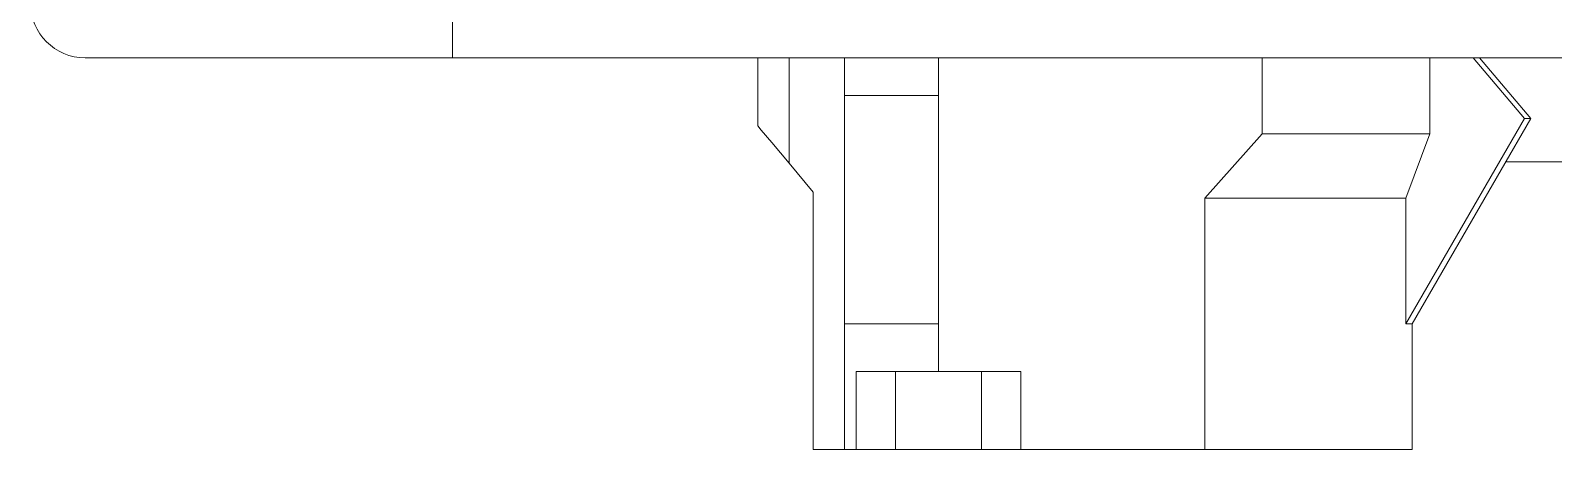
# Model space of a CAD drawing. Header units: millimetres. Extents: x -212361 to 39086, y -42 to 136893.
# Drawn here: x -97203 to -97056.2, y 74113.6 to 74154.1 of the extents above; entities that cross this region are included whole.
import ezdxf

# ---------------------------------------------------------------- set-up
doc = ezdxf.new("R2010")
doc.units = ezdxf.units.MM
doc.header["$LTSCALE"] = 25
doc.layers.add('schedules_symbols_notes$0$M-EQUIPMENT', color=3, linetype='Continuous')

# ---------------------------------------------------------------- blocks, each defined once
blk = doc.blocks.new('schedules_symbols_notes$0$b')
at = {"linetype": 'ByBlock', "lineweight": 15}
for p, q in [((307.5794, 8300.5096), (307.5794, 8300.7176)), ((307.5794, 8300.5096), (306.1858, 8300.5096)), ((307.5794, 8300.5096), (354.5343, 8300.5096)), ((308.7383, 8300.5096), (308.7383, 8300.2511)), ((308.8573, 8300.5096), (308.8573, 8300.1093)), ((309.0681, 8300.5096), (309.0681, 8300.3665)), ((309.4247, 8300.3665), (309.4247, 8300.5096)), ((310.6528, 8300.5096), (310.6528, 8300.2214)), ((311.2891, 8300.5096), (311.2891, 8300.2214)), ((311.4545, 8300.5096), (311.6485, 8300.2785)), ((311.6726, 8300.2785), (311.4786, 8300.5096)), ((309.0681, 8300.3665), (309.4247, 8300.3665)), ((309.0681, 8299.4987), (309.0681, 8300.3665)), ((309.4247, 8299.6579), (309.4247, 8300.3665)), ((311.6485, 8300.2785), (311.1983, 8299.4987)), ((311.6726, 8300.2785), (311.2224, 8299.4987)), ((311.6726, 8300.2785), (311.6485, 8300.2785)), ((310.6528, 8300.2214), (310.436, 8299.9765)), ((310.6528, 8300.2214), (311.2891, 8300.2214)), ((311.2891, 8300.2214), (311.1983, 8299.9765)), ((308.9492, 8299.9997), (308.8573, 8300.1093)), ((312.2396, 8300.1144), (311.5779, 8300.1144)), ((308.9492, 8299.9997), (308.9492, 8299.0209)), ((310.436, 8299.9765), (310.436, 8299.0209)), ((310.436, 8299.9765), (311.1983, 8299.9765)), ((311.1983, 8299.9765), (311.1983, 8299.4987)), ((309.4247, 8299.3181), (309.4247, 8299.6579)), ((309.0681, 8299.4987), (309.4247, 8299.4987)), ((309.0681, 8299.0209), (309.0681, 8299.4987)), ((311.2224, 8299.0209), (311.2224, 8299.4987)), ((309.1127, 8299.3181), (309.1127, 8299.0209)), ((309.2612, 8299.3181), (309.1127, 8299.3181)), ((309.5881, 8299.3181), (309.2612, 8299.3181)), ((309.2612, 8299.3181), (309.2612, 8299.0209)), ((309.5881, 8299.3181), (309.5881, 8299.0209)), ((309.7367, 8299.3181), (309.5881, 8299.3181)), ((309.7367, 8299.3181), (309.7367, 8299.0209)), ((309.0681, 8299.0209), (308.9492, 8299.0209)), ((309.1127, 8299.0209), (309.0681, 8299.0209)), ((309.2612, 8299.0209), (309.1127, 8299.0209)), ((309.5881, 8299.0209), (309.2612, 8299.0209)), ((309.7367, 8299.0209), (309.5881, 8299.0209)), ((310.436, 8299.0209), (309.7367, 8299.0209)), ((310.436, 8299.0209), (311.2224, 8299.0209))]:
    blk.add_line(p, q, dxfattribs=at)
at = {"linetype": 'ByBlock', "lineweight": 15, "flags": 128}
blk.add_lwpolyline([(308.8573, 8300.1093), (308.7916, 8300.1875), (308.7517, 8300.2351), (308.7383, 8300.2511)], dxfattribs=at)
at = {"linetype": 'ByBlock', "lineweight": 15}
blk.add_arc((306.1858, 8300.7176), 0.208, 180, 270, dxfattribs=at)
blk.add_open_spline([(311.2224, 8299.4987), (311.2214, 8299.4987), (311.2194, 8299.4988), (311.2053, 8299.4987), (311.1983, 8299.4987)], degree=3, knots=[0, 0, 0, 0, 0.500153, 1, 1, 1, 1], dxfattribs=at)
blk = doc.blocks.new('schedules_symbols_notes')
at = {"layer": 'schedules_symbols_notes$0$M-EQUIPMENT'}
blk.add_blockref('schedules_symbols_notes$0$b', (-4132.8683, -5381.1622), dxfattribs=at)

msp = doc.modelspace()

# ---------------------------------------------------------------- block references
at = {"xscale": 25.4, "yscale": 25.4, "zscale": 25.4}
msp.add_blockref('schedules_symbols_notes', (0, 0), dxfattribs=at)

doc.saveas('drawing.dxf')
